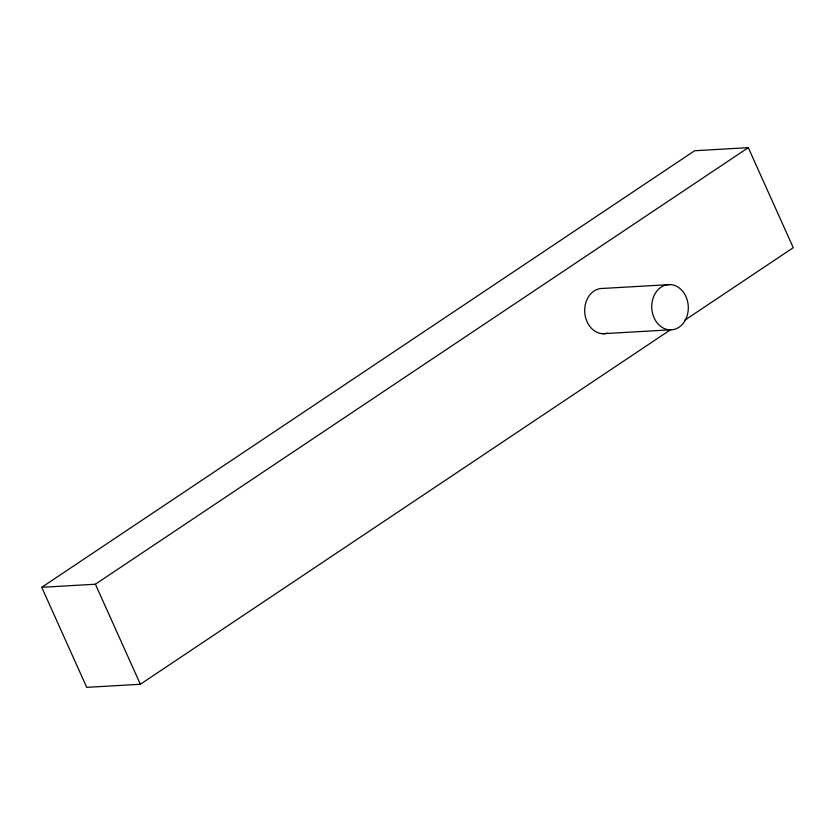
<?xml version="1.0" encoding="UTF-8"?>
<svg xmlns="http://www.w3.org/2000/svg" width="835" height="835" viewBox="0 0 835 835"><rect width="100%" height="100%" fill="white"/><g stroke="black" fill="none" stroke-linecap="round" stroke-linejoin="round"><path stroke-width="1.25" d="M670.693 329.637L140.363 684.262L86.715 687.351L41.75 587.308L694.636 150.738L748.285 147.649L793.25 247.692L684.794 320.212M41.75 587.308L95.399 584.218L748.285 147.649M670.202 284.558L603.141 288.419A22.681 18.276 86.7 0 0 584.813 313.25A22.681 18.276 86.7 0 0 607.525 333.155M602.786 333.718L669.847 329.856A22.681 18.276 86.7 0 0 685.952 296.561A22.681 18.276 86.7 0 0 654.275 295.204A22.681 18.276 86.7 0 0 669.847 329.856M95.399 584.218L140.363 684.262"/></g></svg>
